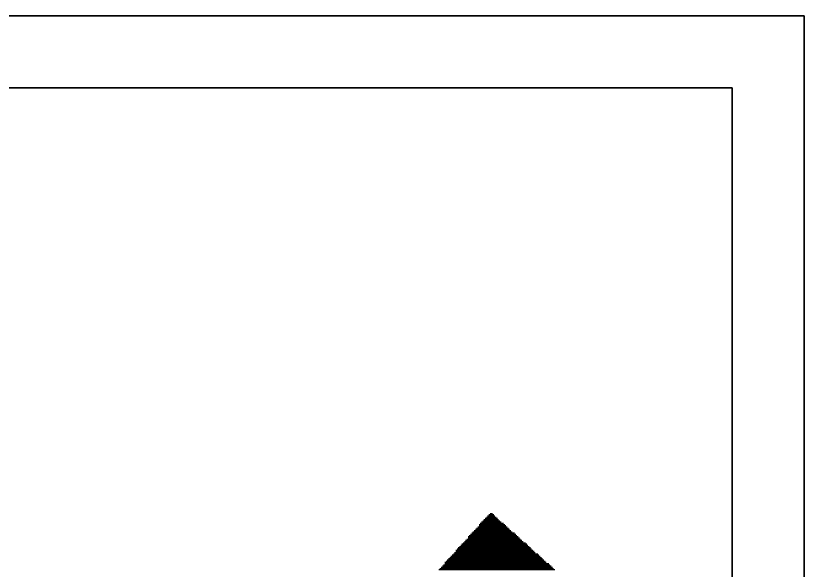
# Model space of a CAD drawing. Extents: x 1 to 210, y 1 to 298.
# Drawn here: x 155.9 to 210.5, y 259.2 to 297.6 of the extents above; entities that cross this region are included whole.
import ezdxf

# ---------------------------------------------------------------- set-up
doc = ezdxf.new("R2010")
doc.units = 0

msp = doc.modelspace()

# ---------------------------------------------------------------- linework, layer by layer
at = {"layer": 'P01783'}
msp.add_lwpolyline([(188.721986, 263.143994), (188.891334, 263.143994)], dxfattribs=at)
at = {"layer": 'P01784'}
msp.add_lwpolyline([(188.637323, 263.059325), (188.975997, 263.059325)], dxfattribs=at)
at = {"layer": 'P01785'}
msp.add_lwpolyline([(188.55266, 262.974659), (189.060661, 262.974659)], dxfattribs=at)
at = {"layer": 'P01786'}
msp.add_lwpolyline([(188.467997, 262.889994), (189.145324, 262.889994)], dxfattribs=at)
at = {"layer": 'P01787'}
msp.add_lwpolyline([(188.383333, 262.805328), (189.229987, 262.805328)], dxfattribs=at)
at = {"layer": 'P01788'}
msp.add_lwpolyline([(188.29867, 262.720659), (189.314672, 262.720659)], dxfattribs=at)
at = {"layer": 'P01789'}
msp.add_lwpolyline([(188.213985, 262.635993), (189.399335, 262.635993)], dxfattribs=at)
at = {"layer": 'P01790'}
msp.add_lwpolyline([(188.129322, 262.551327), (189.483998, 262.551327)], dxfattribs=at)
at = {"layer": 'P01791'}
msp.add_lwpolyline([(188.044659, 262.466659), (189.653325, 262.466659)], dxfattribs=at)
at = {"layer": 'P01792'}
msp.add_lwpolyline([(187.959996, 262.381993), (189.737988, 262.381993)], dxfattribs=at)
at = {"layer": 'P01793'}
msp.add_lwpolyline([(187.959996, 262.297327), (189.822673, 262.297327)], dxfattribs=at)
at = {"layer": 'P01794'}
msp.add_lwpolyline([(187.875332, 262.212661), (189.907336, 262.212661)], dxfattribs=at)
at = {"layer": 'P01795'}
msp.add_lwpolyline([(187.790669, 262.127992), (189.991999, 262.127992)], dxfattribs=at)
at = {"layer": 'P01796'}
msp.add_lwpolyline([(187.706006, 262.043326), (190.076662, 262.043326)], dxfattribs=at)
at = {"layer": 'P01797'}
msp.add_lwpolyline([(187.621321, 261.95866), (190.161326, 261.95866)], dxfattribs=at)
at = {"layer": 'P01798'}
msp.add_lwpolyline([(187.536658, 261.873992), (190.245989, 261.873992)], dxfattribs=at)
at = {"layer": 'P01799'}
msp.add_lwpolyline([(187.451995, 261.789326), (190.415337, 261.789326)], dxfattribs=at)
at = {"layer": 'P01800'}
msp.add_lwpolyline([(187.367332, 261.70466), (190.5, 261.70466)], dxfattribs=at)
at = {"layer": 'P01801'}
msp.add_lwpolyline([(187.282668, 261.619994), (190.584663, 261.619994)], dxfattribs=at)
at = {"layer": 'P01802'}
msp.add_lwpolyline([(187.198005, 261.535325), (190.669326, 261.535325)], dxfattribs=at)
at = {"layer": 'P01803'}
msp.add_lwpolyline([(187.198005, 261.45066), (190.75399, 261.45066)], dxfattribs=at)
at = {"layer": 'P01804'}
msp.add_lwpolyline([(187.11332, 261.365994), (190.838653, 261.365994)], dxfattribs=at)
at = {"layer": 'P01805'}
msp.add_lwpolyline([(187.028657, 261.281328), (190.923338, 261.281328)], dxfattribs=at)
at = {"layer": 'P01806'}
msp.add_lwpolyline([(186.943994, 261.196659), (191.008001, 261.196659)], dxfattribs=at)
at = {"layer": 'P01807'}
msp.add_lwpolyline([(186.859331, 261.111993), (191.177327, 261.111993)], dxfattribs=at)
at = {"layer": 'P01808'}
msp.add_lwpolyline([(186.774668, 261.027327), (191.261991, 261.027327)], dxfattribs=at)
at = {"layer": 'P01809'}
msp.add_lwpolyline([(186.690004, 260.942659), (191.346654, 260.942659)], dxfattribs=at)
at = {"layer": 'P01810'}
msp.add_lwpolyline([(186.60532, 260.857993), (191.431339, 260.857993)], dxfattribs=at)
at = {"layer": 'P01811'}
msp.add_lwpolyline([(186.520656, 260.773327), (191.516002, 260.773327)], dxfattribs=at)
at = {"layer": 'P01812'}
msp.add_lwpolyline([(186.435993, 260.688661), (191.600665, 260.688661)], dxfattribs=at)
at = {"layer": 'P01813'}
msp.add_lwpolyline([(186.35133, 260.603992), (191.685328, 260.603992)], dxfattribs=at)
at = {"layer": 'P01814'}
msp.add_lwpolyline([(186.35133, 260.519326), (191.769991, 260.519326)], dxfattribs=at)
at = {"layer": 'P01815'}
msp.add_lwpolyline([(186.266667, 260.434661), (191.854655, 260.434661)], dxfattribs=at)
at = {"layer": 'P01816'}
msp.add_lwpolyline([(186.182003, 260.349992), (192.024003, 260.349992)], dxfattribs=at)
at = {"layer": 'P01817'}
msp.add_lwpolyline([(186.097319, 260.265326), (192.108666, 260.265326)], dxfattribs=at)
at = {"layer": 'P01818'}
msp.add_lwpolyline([(186.012655, 260.18066), (192.193329, 260.18066)], dxfattribs=at)
at = {"layer": 'P01819'}
msp.add_lwpolyline([(185.927992, 260.095994), (192.277992, 260.095994)], dxfattribs=at)
at = {"layer": 'P01820'}
msp.add_lwpolyline([(185.843329, 260.011326), (192.362655, 260.011326)], dxfattribs=at)
at = {"layer": 'P01821'}
msp.add_lwpolyline([(185.758666, 259.92666), (192.447319, 259.92666)], dxfattribs=at)
at = {"layer": 'P01822'}
msp.add_lwpolyline([(185.674003, 259.841994), (192.532003, 259.841994)], dxfattribs=at)
at = {"layer": 'P01823'}
msp.add_lwpolyline([(185.589339, 259.757325), (192.616667, 259.757325)], dxfattribs=at)
at = {"layer": 'P01824'}
msp.add_lwpolyline([(185.589339, 259.672659), (192.785993, 259.672659)], dxfattribs=at)
at = {"layer": 'P01825'}
msp.add_lwpolyline([(185.504655, 259.587993), (192.870656, 259.587993)], dxfattribs=at)
at = {"layer": 'P01826'}
msp.add_lwpolyline([(185.419991, 259.503327), (192.95532, 259.503327)], dxfattribs=at)
at = {"layer": 'P01827'}
msp.add_lwpolyline([(185.335328, 259.418659), (193.040004, 259.418659)], dxfattribs=at)
at = {"layer": 'P01828'}
msp.add_lwpolyline([(185.250665, 259.333993), (193.124668, 259.333993)], dxfattribs=at)
at = {"layer": 'P01829'}
msp.add_lwpolyline([(185.166002, 259.249327), (193.209331, 259.249327)], dxfattribs=at)
at = {"layer": 'P04347'}
msp.add_lwpolyline([(0.508, 297.603326), (210.481339, 297.603326), (0.508, 297.603326)], dxfattribs=at)
at = {"layer": 'P04348'}
msp.add_lwpolyline([(210.481339, 297.603326), (210.481339, 0.592664), (210.481339, 297.603326)], dxfattribs=at)
at = {"layer": 'P04351'}
msp.add_lwpolyline([(20.489333, 292.607992), (205.485993, 292.607992), (20.489333, 292.607992)], dxfattribs=at)
at = {"layer": 'P04352'}
msp.add_lwpolyline([(205.485993, 292.607992), (205.485993, 5.588009), (205.485993, 292.607992)], dxfattribs=at)

doc.saveas('drawing.dxf')
